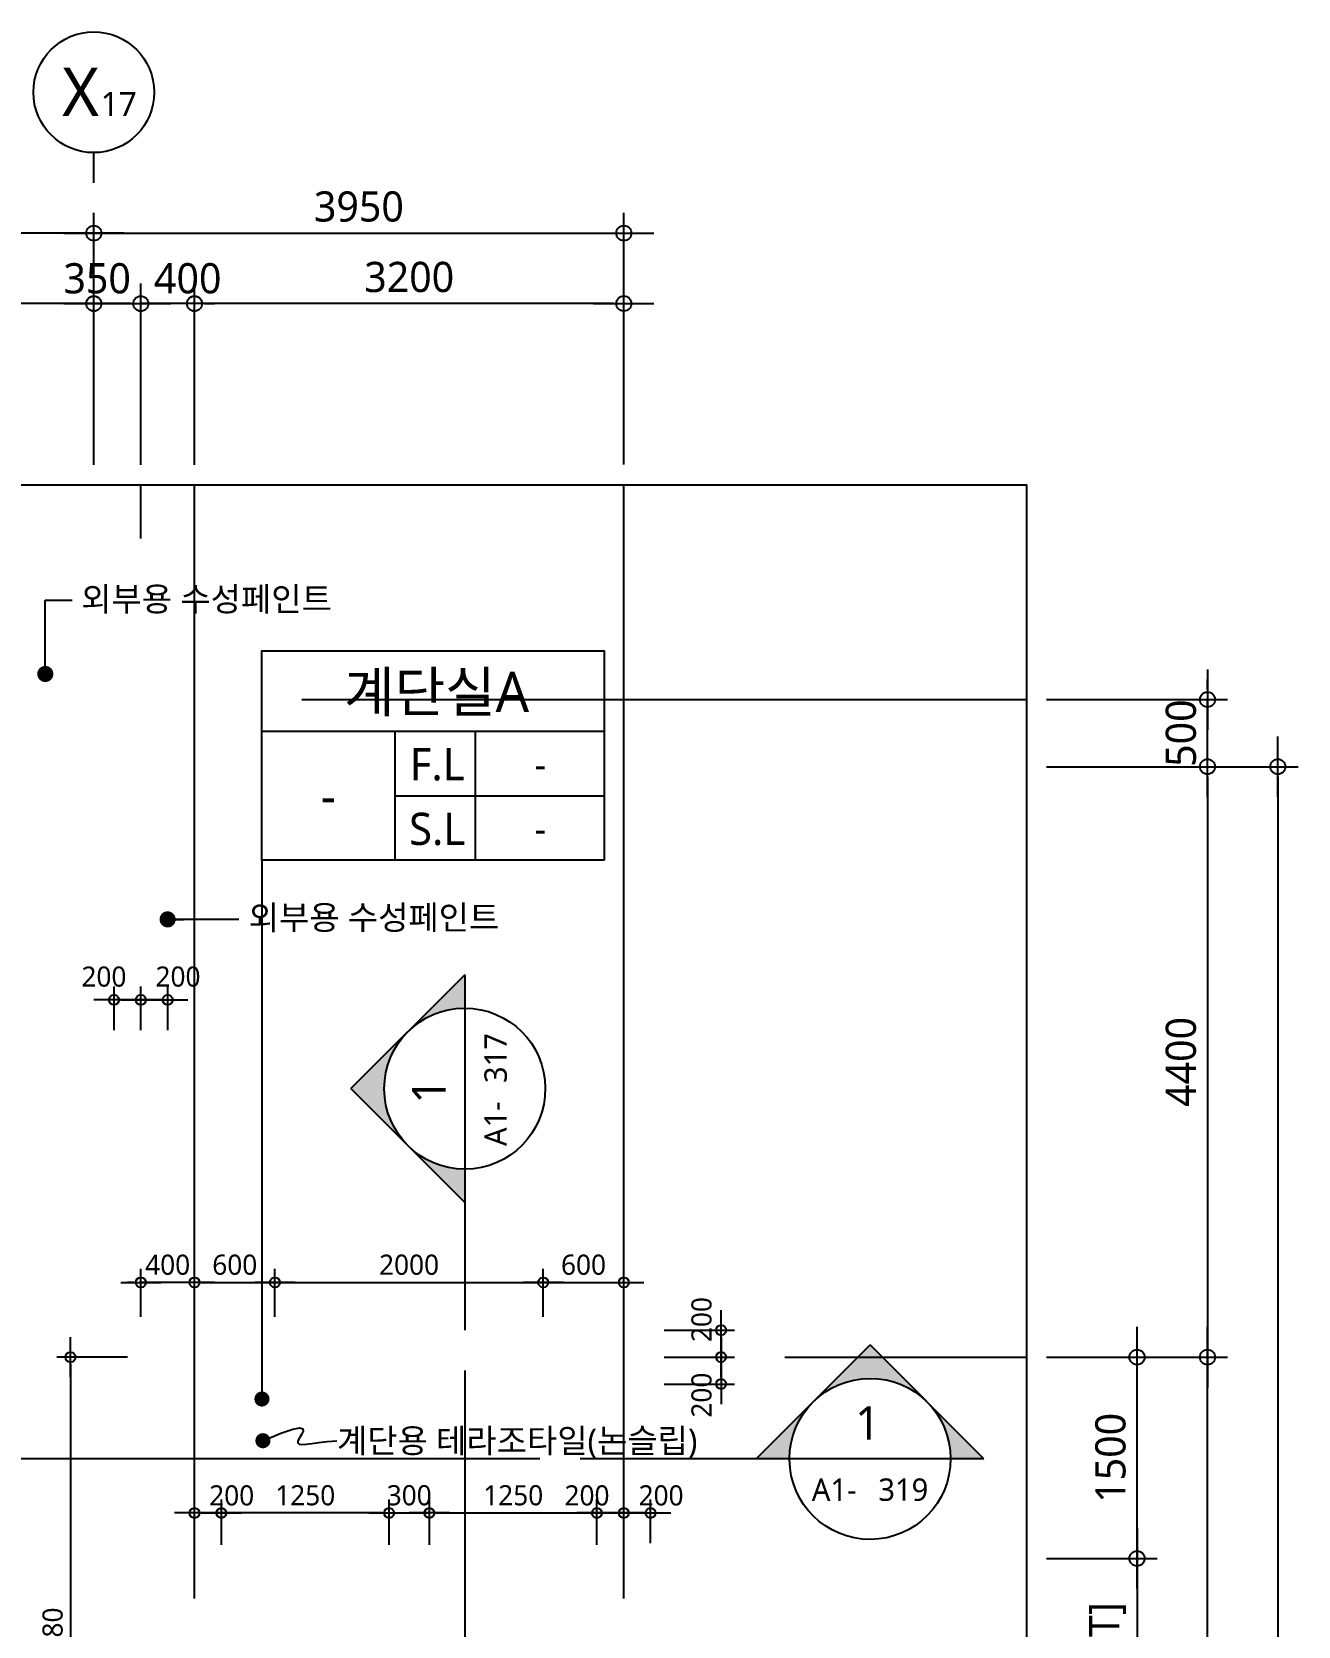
# Model space of a CAD drawing. Header units: millimetres. Extents: x -65167 to 413267, y -17142 to 66587.
# Drawn here: x 105701 to 115137, y 29333 to 41213 of the extents above; entities that cross this region are included whole.
import ezdxf
from ezdxf.enums import TextEntityAlignment as Align

# ---------------------------------------------------------------- set-up
doc = ezdxf.new("R2010")
doc.units = ezdxf.units.MM
doc.header["$LTSCALE"] = 75
doc.header["$MEASUREMENT"] = 0
doc.header["$PDSIZE"] = -10
doc.linetypes.add('CENTER', pattern=[2, 1.25, -0.25, 0.25, -0.25])
doc.layers.get('0').update_dxf_attribs({"linetype": 'CONTINUOUS'})
doc.layers.get('Defpoints').update_dxf_attribs({"color": 171, "linetype": 'CONTINUOUS'})
for name, color, linetype in [('CEN(ST)', 1, 'CENTER'), ('LED', 7, 'CONTINUOUS'), ('NDIM', 7, 'CONTINUOUS'), ('SYM', 7, 'CONTINUOUS'), ('SYM(AXIS)', 7, 'CONTINUOUS'), ('TEXT', 3, 'CONTINUOUS'), ('TEXT(AXIS)', 2, 'CONTINUOUS'), ('TEXT(MIN)', 7, 'CONTINUOUS'), ('TEXT(실명)', 3, 'CONTINUOUS'), ('TEXT-기입', 6, 'CONTINUOUS'), ('TITLE', 7, 'CONTINUOUS')]:
    doc.layers.add(name, color=color, linetype=linetype)
doc.styles.add('CGS', font='cgse', dxfattribs={"bigfont": 'cgs'})
doc.styles.add('나눔바른고딕', font='NanumBarunGothic.ttf')
doc.dimstyles.new('NDIM 1200', dxfattribs={"dimscale": 75, "dimtxt": 3, "dimasz": 1, "dimexe": 2, "dimexo": 2, "dimgap": 1, "dimtad": 1, "dimdec": 0, "dimdsep": 46, "dimtxsty": 'CGS', "dimblk": 'DOT0', "dimcen": 1, "dimdle": 8, "dimclrd": 256, "dimclre": 256, "dimclrt": 256, "dimadec": 0, "dimazin": 0, "dimtfac": 1, "dimtdec": 0, "dimtix": 1, "dimtmove": 2, "dimatfit": 3, "dimldrblk": 'DOT0', "dimfxl": 1, "dimtolj": 1, "dimtzin": 0, "dimlwd": -1, "dimlwe": -1, "dimarcsym": 0})

# ---------------------------------------------------------------- blocks, each defined once
blk = doc.blocks.new('A$C2F20087E')
at = {"layer": 'SYM(AXIS)'}
blk.add_line((600, 0), (600, 300), dxfattribs=at)
blk.add_circle((600, 900), 600, dxfattribs=at)
blk = doc.blocks.new('DOT0')
blk.add_line((-3, 0), (3, 0))
at = {"color": 6}
blk.add_circle((0, 0), 0.75, dxfattribs=at)
blk = doc.blocks.new('*D259')
at = {"layer": 'Defpoints', "color": 0, "ltscale": 0.4, "transparency": 16777216}
for p in [(95163, 39713), (95163, 37838), (106163, 37838)]:
    blk.add_point(p, dxfattribs=at)
at = {"layer": 'NDIM', "ltscale": 0.4, "transparency": 16777216}
for p, q in [((95163, 37988), (95163, 39863)), ((106163, 37988), (106163, 39863)), ((106088, 39713), (95238, 39713))]:
    blk.add_line(p, q, dxfattribs=at)
at = {"layer": 'NDIM', "ltscale": 0.4, "transparency": 16777216, "xscale": 75, "yscale": 75, "zscale": 75, "rotation": 180}
blk.add_blockref('DOT0', (95163, 39713), dxfattribs=at)
at = {"layer": 'NDIM', "ltscale": 0.4, "transparency": 16777216, "xscale": 75, "yscale": 75, "zscale": 75}
blk.add_blockref('DOT0', (106163, 39713), dxfattribs=at)
at = {"layer": 'NDIM', "ltscale": 0.4, "transparency": 16777216, "insert": (100663, 39910), "char_height": 225, "attachment_point": 5, "style": '나눔바른고딕'}
blk.add_mtext('\\A1;11000', dxfattribs=at)
blk = doc.blocks.new('*D260')
at = {"layer": 'Defpoints', "color": 0, "ltscale": 0.4, "transparency": 16777216}
for p in [(103763, 39188), (103763, 37838), (106163, 37838)]:
    blk.add_point(p, dxfattribs=at)
at = {"layer": 'NDIM', "ltscale": 0.4, "transparency": 16777216}
for p, q in [((103763, 37988), (103763, 39338)), ((106163, 37988), (106163, 39338)), ((106088, 39188), (103838, 39188))]:
    blk.add_line(p, q, dxfattribs=at)
at = {"layer": 'NDIM', "ltscale": 0.4, "transparency": 16777216, "xscale": 75, "yscale": 75, "zscale": 75, "rotation": 180}
blk.add_blockref('DOT0', (103763, 39188), dxfattribs=at)
at = {"layer": 'NDIM', "ltscale": 0.4, "transparency": 16777216, "xscale": 75, "yscale": 75, "zscale": 75}
blk.add_blockref('DOT0', (106163, 39188), dxfattribs=at)
at = {"layer": 'NDIM', "ltscale": 0.4, "transparency": 16777216, "insert": (104963, 39385), "char_height": 225, "attachment_point": 5, "style": '나눔바른고딕'}
blk.add_mtext('\\A1;2400', dxfattribs=at)
blk = doc.blocks.new('*D264')
at = {"layer": 'Defpoints', "color": 0, "ltscale": 0.4, "transparency": 16777216}
for p in [(106162.5, 39187.5), (106162.5, 37837.5), (106512.5, 37837.5)]:
    blk.add_point(p, dxfattribs=at)
at = {"layer": 'NDIM', "ltscale": 0.4, "transparency": 16777216}
for p, q in [((106162.5, 37987.5), (106162.5, 39337.5)), ((106512.5, 37987.5), (106512.5, 39337.5)), ((106437.5, 39187.5), (106237.5, 39187.5))]:
    blk.add_line(p, q, dxfattribs=at)
at = {"layer": 'NDIM', "ltscale": 0.4, "transparency": 16777216, "xscale": 75, "yscale": 75, "zscale": 75, "rotation": 180}
blk.add_blockref('DOT0', (106162.5, 39187.5), dxfattribs=at)
at = {"layer": 'NDIM', "ltscale": 0.4, "transparency": 16777216, "xscale": 75, "yscale": 75, "zscale": 75}
blk.add_blockref('DOT0', (106512.5, 39187.5), dxfattribs=at)
at = {"layer": 'NDIM', "ltscale": 0.4, "transparency": 16777216, "insert": (106187.5, 39375), "char_height": 225, "attachment_point": 5, "style": '나눔바른고딕'}
blk.add_mtext('\\A1;350', dxfattribs=at)
blk = doc.blocks.new('*D265')
at = {"layer": 'Defpoints', "color": 0, "ltscale": 0.4, "transparency": 16777216}
for p in [(106913, 39188), (106913, 37838), (110112, 37838)]:
    blk.add_point(p, dxfattribs=at)
at = {"layer": 'NDIM', "ltscale": 0.4, "transparency": 16777216}
for p, q in [((106913, 37988), (106913, 39338)), ((110112, 37988), (110112, 39338)), ((110037, 39188), (106988, 39188))]:
    blk.add_line(p, q, dxfattribs=at)
at = {"layer": 'NDIM', "ltscale": 0.4, "transparency": 16777216, "xscale": 75, "yscale": 75, "zscale": 75, "rotation": 180}
blk.add_blockref('DOT0', (106913, 39188), dxfattribs=at)
at = {"layer": 'NDIM', "ltscale": 0.4, "transparency": 16777216, "xscale": 75, "yscale": 75, "zscale": 75}
blk.add_blockref('DOT0', (110112, 39188), dxfattribs=at)
at = {"layer": 'NDIM', "ltscale": 0.4, "transparency": 16777216, "insert": (108513, 39385), "char_height": 225, "attachment_point": 5, "style": '나눔바른고딕'}
blk.add_mtext('\\A1;3200', dxfattribs=at)
blk = doc.blocks.new('*D266')
at = {"layer": 'Defpoints', "color": 0, "ltscale": 0.4, "transparency": 16777216}
for p in [(106512.5, 39187.5), (106512.5, 37837.5), (106912.5, 37837.5)]:
    blk.add_point(p, dxfattribs=at)
at = {"layer": 'NDIM', "ltscale": 0.4, "transparency": 16777216}
for p, q in [((106512.5, 37987.5), (106512.5, 39337.5)), ((106912.5, 37987.5), (106912.5, 39337.5)), ((106437.5, 39187.5), (106362.5, 39187.5)), ((106912.5, 39187.5), (106512.5, 39187.5)), ((106987.5, 39187.5), (107062.5, 39187.5))]:
    blk.add_line(p, q, dxfattribs=at)
at = {"layer": 'NDIM', "ltscale": 0.4, "transparency": 16777216, "xscale": 75, "yscale": 75, "zscale": 75}
blk.add_blockref('DOT0', (106512.5, 39187.5), dxfattribs=at)
at = {"layer": 'NDIM', "ltscale": 0.4, "transparency": 16777216, "xscale": 75, "yscale": 75, "zscale": 75, "rotation": 180}
blk.add_blockref('DOT0', (106912.5, 39187.5), dxfattribs=at)
at = {"layer": 'NDIM', "ltscale": 0.4, "transparency": 16777216, "insert": (106862.5, 39375), "char_height": 225, "attachment_point": 5, "style": '나눔바른고딕'}
blk.add_mtext('\\A1;400', dxfattribs=at)
blk = doc.blocks.new('*D267')
at = {"layer": 'Defpoints', "color": 0, "ltscale": 0.4, "transparency": 16777216}
for p in [(113112, 35737), (113112, 19187), (114987, 19187)]:
    blk.add_point(p, dxfattribs=at)
at = {"layer": 'NDIM', "ltscale": 0.4, "transparency": 16777216}
for p, q in [((113262, 35737), (115137, 35737)), ((114987, 35662), (114987, 19262)), ((113262, 19187), (115137, 19187))]:
    blk.add_line(p, q, dxfattribs=at)
at = {"layer": 'NDIM', "ltscale": 0.4, "transparency": 16777216, "xscale": 75, "yscale": 75, "zscale": 75}
for p, rotation in [((114987, 35737), 90), ((114987, 19187), 270)]:
    blk.add_blockref('DOT0', p, dxfattribs=dict(at, rotation=rotation))
at = {"layer": 'NDIM', "ltscale": 0.4, "transparency": 16777216, "insert": (114790, 27462), "char_height": 225, "attachment_point": 5, "rotation": 90, "style": '나눔바른고딕'}
blk.add_mtext('\\A1;16550', dxfattribs=at)
blk = doc.blocks.new('*D268')
at = {"layer": 'Defpoints', "color": 0, "ltscale": 0.4, "transparency": 16777216}
for p in [(113112, 35737), (113112, 31337), (114462, 31337)]:
    blk.add_point(p, dxfattribs=at)
at = {"layer": 'NDIM', "ltscale": 0.4, "transparency": 16777216}
for p, q in [((113262, 35737), (114612, 35737)), ((114462, 35662), (114462, 31412)), ((113262, 31337), (114612, 31337))]:
    blk.add_line(p, q, dxfattribs=at)
at = {"layer": 'NDIM', "ltscale": 0.4, "transparency": 16777216, "xscale": 75, "yscale": 75, "zscale": 75}
for p, rotation in [((114462, 35737), 90), ((114462, 31337), 270)]:
    blk.add_blockref('DOT0', p, dxfattribs=dict(at, rotation=rotation))
at = {"layer": 'NDIM', "ltscale": 0.4, "transparency": 16777216, "insert": (114265, 33537), "char_height": 225, "attachment_point": 5, "rotation": 90, "style": '나눔바른고딕'}
blk.add_mtext('\\A1;4400', dxfattribs=at)
blk = doc.blocks.new('*D269')
at = {"layer": 'Defpoints', "color": 0, "ltscale": 0.4, "transparency": 16777216}
for p in [(113112, 31337), (114462, 31337), (113112, 25538)]:
    blk.add_point(p, dxfattribs=at)
at = {"layer": 'NDIM', "ltscale": 0.4, "transparency": 16777216}
for p, q in [((113262, 31337), (114612, 31337)), ((114462, 25613), (114462, 31262)), ((113262, 25538), (114612, 25538))]:
    blk.add_line(p, q, dxfattribs=at)
at = {"layer": 'NDIM', "ltscale": 0.4, "transparency": 16777216, "xscale": 75, "yscale": 75, "zscale": 75}
for p, rotation in [((114462, 31337), 90), ((114462, 25538), 270)]:
    blk.add_blockref('DOT0', p, dxfattribs=dict(at, rotation=rotation))
at = {"layer": 'NDIM', "ltscale": 0.4, "transparency": 16777216, "insert": (114265, 28437), "char_height": 225, "attachment_point": 5, "rotation": 90, "style": '나눔바른고딕'}
blk.add_mtext('\\A1;5800', dxfattribs=at)
blk = doc.blocks.new('*D273')
at = {"layer": 'Defpoints', "color": 0, "ltscale": 0.4, "transparency": 16777216}
for p in [(113112, 31337), (113937, 31337), (113112, 29837)]:
    blk.add_point(p, dxfattribs=at)
at = {"layer": 'NDIM', "ltscale": 0.4, "transparency": 16777216}
for p, q in [((113262, 31337), (114087, 31337)), ((113937, 29912), (113937, 31262)), ((113262, 29837), (114087, 29837))]:
    blk.add_line(p, q, dxfattribs=at)
at = {"layer": 'NDIM', "ltscale": 0.4, "transparency": 16777216, "xscale": 75, "yscale": 75, "zscale": 75}
for p, rotation in [((113937, 31337), 90), ((113937, 29837), 270)]:
    blk.add_blockref('DOT0', p, dxfattribs=dict(at, rotation=rotation))
at = {"layer": 'NDIM', "ltscale": 0.4, "transparency": 16777216, "insert": (113740, 30587), "char_height": 225, "attachment_point": 5, "rotation": 90, "style": '나눔바른고딕'}
blk.add_mtext('\\A1;1500', dxfattribs=at)
blk = doc.blocks.new('*D274')
at = {"layer": 'Defpoints', "color": 0, "ltscale": 0.4, "transparency": 16777216}
for p in [(113112, 29837), (113112, 27317), (113937, 27317)]:
    blk.add_point(p, dxfattribs=at)
at = {"layer": 'NDIM', "ltscale": 0.4, "transparency": 16777216}
for p, q in [((113262, 29837), (114087, 29837)), ((113937, 29762), (113937, 27392)), ((113262, 27317), (114087, 27317))]:
    blk.add_line(p, q, dxfattribs=at)
at = {"layer": 'NDIM', "ltscale": 0.4, "transparency": 16777216, "xscale": 75, "yscale": 75, "zscale": 75}
for p, rotation in [((113937, 29837), 90), ((113937, 27317), 270)]:
    blk.add_blockref('DOT0', p, dxfattribs=dict(at, rotation=rotation))
at = {"layer": 'NDIM', "ltscale": 0.4, "transparency": 16777216, "insert": (113717, 28577), "char_height": 225, "attachment_point": 5, "rotation": 90, "style": '나눔바른고딕'}
blk.add_mtext('\\A1;2520[280X9T]', dxfattribs=at)
blk = doc.blocks.new('*D282')
at = {"layer": 'Defpoints', "color": 0, "ltscale": 0.4, "transparency": 16777216}
for p in [(106513, 31337), (105988, 27158), (106513, 27158)]:
    blk.add_point(p, dxfattribs=at)
at = {"layer": 'NDIM', "ltscale": 0.4, "transparency": 16777216}
for p, q in [((106413, 31337), (105888, 31337)), ((105988, 31287), (105988, 27208)), ((106413, 27158), (105888, 27158))]:
    blk.add_line(p, q, dxfattribs=at)
at = {"layer": 'NDIM', "ltscale": 0.4, "transparency": 16777216, "xscale": 50, "yscale": 50, "zscale": 50}
for p, rotation in [((105988, 31337), 90), ((105988, 27158), 270)]:
    blk.add_blockref('DOT0', p, dxfattribs=dict(at, rotation=rotation))
at = {"layer": 'NDIM', "ltscale": 0.4, "transparency": 16777216, "insert": (105856, 29248), "char_height": 150, "attachment_point": 5, "rotation": 90, "style": '나눔바른고딕'}
blk.add_mtext('\\A1;4180', dxfattribs=at)
blk = doc.blocks.new('A$C1AFB1B41')
at = {"layer": 'SYM'}
blk.add_hatch(color=256, dxfattribs=at).paths.add_polyline_path([(2000, 500), (1800, 0), (2000, 0)])
for p, q in [((2000, 500), (1800, 0)), ((2000, 0), (2000, 500)), ((0, 0), (250, 0)), ((500, 0), (2000, 0))]:
    blk.add_line(p, q, dxfattribs=at)
blk = doc.blocks.new('SDFEW')
at = {"layer": 'SYM'}
h = blk.add_hatch(color=256, dxfattribs=at)
h.paths.add_polyline_path([(-50, -3422), (375, -3846, -0.414214), (375, -2997)])
h.paths.add_polyline_path([(375, -3846), (799, -4270), (799, -4022, -0.198912)])
h.paths.add_polyline_path([(375, -2997, -0.198912), (799, -2822), (799, -2573)])
at = {"layer": 'Defpoints'}
blk.add_line((799, -1022), (799, 12533), dxfattribs=at)
at = {"layer": 'SYM'}
for p, q in [((799, -1322), (799, -1022)), ((799, -2822), (799, -1622)), ((799, -2573), (-50, -3422)), ((799, -4022), (799, -2822)), ((799, -4270), (-50, -3422)), ((799, -4270), (799, -4022))]:
    blk.add_line(p, q, dxfattribs=at)
blk.add_arc((799, -3422), 600, 90, 89.5643, dxfattribs=at)
at = {"layer": 'SYM', "xscale": 0.7200000000000014, "yscale": 0.7200000000000014, "zscale": 0.7200000000000014, "rotation": 90}
blk.add_blockref('A$C1AFB1B41', (799, 12533), dxfattribs=at)
blk = doc.blocks.new('*D297')
at = {"layer": 'Defpoints', "color": 0, "ltscale": 0.4, "transparency": 16777216}
for p in [(113112, 36237), (114462, 36237), (113112, 35737)]:
    blk.add_point(p, dxfattribs=at)
at = {"layer": 'NDIM', "ltscale": 0.4, "transparency": 16777216}
for p, q in [((114462, 36312), (114462, 36387)), ((113262, 36237), (114612, 36237)), ((114462, 35737), (114462, 36237)), ((113262, 35737), (114612, 35737)), ((114462, 35662), (114462, 35587))]:
    blk.add_line(p, q, dxfattribs=at)
at = {"layer": 'NDIM', "ltscale": 0.4, "transparency": 16777216, "xscale": 75, "yscale": 75, "zscale": 75}
for p, rotation in [((114462, 36237), 270), ((114462, 35737), 90)]:
    blk.add_blockref('DOT0', p, dxfattribs=dict(at, rotation=rotation))
at = {"layer": 'NDIM', "ltscale": 0.4, "transparency": 16777216, "insert": (114265, 35987), "char_height": 225, "attachment_point": 5, "rotation": 90, "style": '나눔바른고딕'}
blk.add_mtext('\\A1;500', dxfattribs=at)
blk = doc.blocks.new('A$C51E23882')
at = {"layer": 'TITLE'}
blk.add_lwpolyline([(8500, 0), (0, 0), (0, 5200), (8500, 5200)], close=True, dxfattribs=at)
for points in [[(8500, 3200), (0, 3200)], [(3300, 3200), (3300, 0)], [(5300, 3200), (5300, 0)], [(3300, 1600), (8500, 1600)]]:
    blk.add_lwpolyline(points, dxfattribs=at)
at = {"layer": 'TITLE', "style": '나눔바른고딕'}
for s, p in [('F.L', (4352, 2378)), ('S.L', (4352, 778))]:
    blk.add_text(s, height=800, dxfattribs=at).set_placement(p, align=Align.MIDDLE)
blk = doc.blocks.new('*D734')
at = {"layer": 'Defpoints', "color": 0, "ltscale": 0.4, "transparency": 16777216}
for p in [(107113, 30176), (107113, 29838), (108363, 29838)]:
    blk.add_point(p, dxfattribs=at)
at = {"layer": 'NDIM', "ltscale": 0.4, "transparency": 16777216}
for p, q in [((107113, 29938), (107113, 30276)), ((108313, 30176), (107163, 30176)), ((108363, 29938), (108363, 30276))]:
    blk.add_line(p, q, dxfattribs=at)
at = {"layer": 'NDIM', "ltscale": 0.4, "transparency": 16777216, "xscale": 50, "yscale": 50, "zscale": 50, "rotation": 180}
blk.add_blockref('DOT0', (107113, 30176), dxfattribs=at)
at = {"layer": 'NDIM', "ltscale": 0.4, "transparency": 16777216, "xscale": 50, "yscale": 50, "zscale": 50}
blk.add_blockref('DOT0', (108363, 30176), dxfattribs=at)
at = {"layer": 'NDIM', "ltscale": 0.4, "transparency": 16777216, "insert": (107738, 30307), "char_height": 150, "attachment_point": 5, "style": '나눔바른고딕'}
blk.add_mtext('\\A1;1250', dxfattribs=at)
blk = doc.blocks.new('*D735')
at = {"layer": 'Defpoints', "color": 0, "ltscale": 0.4, "transparency": 16777216}
for p in [(108663, 30176), (108363, 29838), (108663, 29838)]:
    blk.add_point(p, dxfattribs=at)
at = {"layer": 'NDIM', "ltscale": 0.4, "transparency": 16777216}
for p, q in [((108313, 30176), (108263, 30176)), ((108363, 29938), (108363, 30276)), ((108363, 30176), (108663, 30176)), ((108663, 29938), (108663, 30276)), ((108713, 30176), (108763, 30176))]:
    blk.add_line(p, q, dxfattribs=at)
at = {"layer": 'NDIM', "ltscale": 0.4, "transparency": 16777216, "xscale": 50, "yscale": 50, "zscale": 50}
blk.add_blockref('DOT0', (108363, 30176), dxfattribs=at)
at = {"layer": 'NDIM', "ltscale": 0.4, "transparency": 16777216, "xscale": 50, "yscale": 50, "zscale": 50, "rotation": 180}
blk.add_blockref('DOT0', (108663, 30176), dxfattribs=at)
at = {"layer": 'NDIM', "ltscale": 0.4, "transparency": 16777216, "insert": (108513, 30307), "char_height": 150, "attachment_point": 5, "style": '나눔바른고딕'}
blk.add_mtext('\\A1;300', dxfattribs=at)
blk = doc.blocks.new('*D736')
at = {"layer": 'Defpoints', "color": 0, "ltscale": 0.4, "transparency": 16777216}
for p in [(109912, 30176), (108663, 29838), (109912, 29838)]:
    blk.add_point(p, dxfattribs=at)
at = {"layer": 'NDIM', "ltscale": 0.4, "transparency": 16777216}
for p, q in [((108663, 29938), (108663, 30276)), ((108713, 30176), (109862, 30176)), ((109912, 29938), (109912, 30276))]:
    blk.add_line(p, q, dxfattribs=at)
at = {"layer": 'NDIM', "ltscale": 0.4, "transparency": 16777216, "xscale": 50, "yscale": 50, "zscale": 50, "rotation": 180}
blk.add_blockref('DOT0', (108663, 30176), dxfattribs=at)
at = {"layer": 'NDIM', "ltscale": 0.4, "transparency": 16777216, "xscale": 50, "yscale": 50, "zscale": 50}
blk.add_blockref('DOT0', (109912, 30176), dxfattribs=at)
at = {"layer": 'NDIM', "ltscale": 0.4, "transparency": 16777216, "insert": (109288, 30307), "char_height": 150, "attachment_point": 5, "style": '나눔바른고딕'}
blk.add_mtext('\\A1;1250', dxfattribs=at)
blk = doc.blocks.new('*D711')
at = {"layer": 'Defpoints', "color": 0, "ltscale": 0.4, "transparency": 16777216}
for p in [(110312, 31538), (110837, 31538), (110312, 31338)]:
    blk.add_point(p, dxfattribs=at)
at = {"layer": 'NDIM', "ltscale": 0.4, "transparency": 16777216}
for p, q in [((110412, 31538), (110937, 31538)), ((110837, 31388), (110837, 31488)), ((110412, 31338), (110937, 31338))]:
    blk.add_line(p, q, dxfattribs=at)
at = {"layer": 'NDIM', "ltscale": 0.4, "transparency": 16777216, "xscale": 50, "yscale": 50, "zscale": 50}
for p, rotation in [((110837, 31538), 90), ((110837, 31338), 270)]:
    blk.add_blockref('DOT0', p, dxfattribs=dict(at, rotation=rotation))
at = {"layer": 'NDIM', "ltscale": 0.4, "transparency": 16777216, "insert": (110692, 31617), "char_height": 150, "attachment_point": 5, "rotation": 90, "style": '나눔바른고딕'}
blk.add_mtext('\\A1;200', dxfattribs=at)
blk = doc.blocks.new('*D712')
at = {"layer": 'Defpoints', "color": 0, "ltscale": 0.4, "transparency": 16777216}
for p in [(110312, 31338), (110312, 31137), (110837, 31137)]:
    blk.add_point(p, dxfattribs=at)
at = {"layer": 'NDIM', "ltscale": 0.4, "transparency": 16777216}
for p, q in [((110412, 31338), (110937, 31338)), ((110837, 31288), (110837, 31187)), ((110412, 31137), (110937, 31137))]:
    blk.add_line(p, q, dxfattribs=at)
at = {"layer": 'NDIM', "ltscale": 0.4, "transparency": 16777216, "xscale": 50, "yscale": 50, "zscale": 50}
for p, rotation in [((110837, 31338), 90), ((110837, 31137), 270)]:
    blk.add_blockref('DOT0', p, dxfattribs=dict(at, rotation=rotation))
at = {"layer": 'NDIM', "ltscale": 0.4, "transparency": 16777216, "insert": (110692, 31054), "char_height": 150, "attachment_point": 5, "rotation": 90, "style": '나눔바른고딕'}
blk.add_mtext('\\A1;200', dxfattribs=at)
blk = doc.blocks.new('*D713')
at = {"layer": 'Defpoints', "color": 0, "ltscale": 0.4, "transparency": 16777216}
for p in [(107512, 31894), (106913, 31537), (107512, 31537)]:
    blk.add_point(p, dxfattribs=at)
at = {"layer": 'NDIM', "ltscale": 0.4, "transparency": 16777216}
for p, q in [((106913, 31637), (106913, 31994)), ((107512, 31637), (107512, 31994)), ((106963, 31894), (107462, 31894))]:
    blk.add_line(p, q, dxfattribs=at)
at = {"layer": 'NDIM', "ltscale": 0.4, "transparency": 16777216, "xscale": 50, "yscale": 50, "zscale": 50, "rotation": 180}
blk.add_blockref('DOT0', (106913, 31894), dxfattribs=at)
at = {"layer": 'NDIM', "ltscale": 0.4, "transparency": 16777216, "xscale": 50, "yscale": 50, "zscale": 50}
blk.add_blockref('DOT0', (107512, 31894), dxfattribs=at)
at = {"layer": 'NDIM', "ltscale": 0.4, "transparency": 16777216, "insert": (107213, 32025), "char_height": 150, "attachment_point": 5, "style": '나눔바른고딕'}
blk.add_mtext('\\A1;600', dxfattribs=at)
blk = doc.blocks.new('*D714')
at = {"layer": 'Defpoints', "color": 0, "ltscale": 0.4, "transparency": 16777216}
for p in [(109512, 31894), (107512, 31537), (109512, 31537)]:
    blk.add_point(p, dxfattribs=at)
at = {"layer": 'NDIM', "ltscale": 0.4, "transparency": 16777216}
for p, q in [((107512, 31637), (107512, 31994)), ((109512, 31637), (109512, 31994)), ((107562, 31894), (109462, 31894))]:
    blk.add_line(p, q, dxfattribs=at)
at = {"layer": 'NDIM', "ltscale": 0.4, "transparency": 16777216, "xscale": 50, "yscale": 50, "zscale": 50, "rotation": 180}
blk.add_blockref('DOT0', (107512, 31894), dxfattribs=at)
at = {"layer": 'NDIM', "ltscale": 0.4, "transparency": 16777216, "xscale": 50, "yscale": 50, "zscale": 50}
blk.add_blockref('DOT0', (109512, 31894), dxfattribs=at)
at = {"layer": 'NDIM', "ltscale": 0.4, "transparency": 16777216, "insert": (108512, 32025), "char_height": 150, "attachment_point": 5, "style": '나눔바른고딕'}
blk.add_mtext('\\A1;2000', dxfattribs=at)
blk = doc.blocks.new('*D715')
at = {"layer": 'Defpoints', "color": 0, "ltscale": 0.4, "transparency": 16777216}
for p in [(110112, 31894), (109512, 31538), (110112, 31538)]:
    blk.add_point(p, dxfattribs=at)
at = {"layer": 'NDIM', "ltscale": 0.4, "transparency": 16777216}
for p, q in [((109512, 31638), (109512, 31994)), ((110112, 31638), (110112, 31994)), ((109562, 31894), (110062, 31894))]:
    blk.add_line(p, q, dxfattribs=at)
at = {"layer": 'NDIM', "ltscale": 0.4, "transparency": 16777216, "xscale": 50, "yscale": 50, "zscale": 50, "rotation": 180}
blk.add_blockref('DOT0', (109512, 31894), dxfattribs=at)
at = {"layer": 'NDIM', "ltscale": 0.4, "transparency": 16777216, "xscale": 50, "yscale": 50, "zscale": 50}
blk.add_blockref('DOT0', (110112, 31894), dxfattribs=at)
at = {"layer": 'NDIM', "ltscale": 0.4, "transparency": 16777216, "insert": (109812, 32025), "char_height": 150, "attachment_point": 5, "style": '나눔바른고딕'}
blk.add_mtext('\\A1;600', dxfattribs=at)
blk = doc.blocks.new('*D716')
at = {"layer": 'Defpoints', "color": 0, "ltscale": 0.4, "transparency": 16777216}
for p in [(106513, 31894), (106513, 31537), (106913, 31537)]:
    blk.add_point(p, dxfattribs=at)
at = {"layer": 'NDIM', "ltscale": 0.4, "transparency": 16777216}
for p, q in [((106513, 31637), (106513, 31994)), ((106913, 31637), (106913, 31994)), ((106463, 31894), (106413, 31894)), ((106913, 31894), (106513, 31894)), ((106963, 31894), (107013, 31894))]:
    blk.add_line(p, q, dxfattribs=at)
at = {"layer": 'NDIM', "ltscale": 0.4, "transparency": 16777216, "xscale": 50, "yscale": 50, "zscale": 50}
for p, rotation in [((106513, 31894), 359.9999999999984), ((106913, 31894), 179.9999999999984)]:
    blk.add_blockref('DOT0', p, dxfattribs=dict(at, rotation=rotation))
at = {"layer": 'NDIM', "ltscale": 0.4, "transparency": 16777216, "insert": (106713, 32025), "char_height": 150, "attachment_point": 5, "style": '나눔바른고딕'}
blk.add_mtext('\\A1;400', dxfattribs=at)
blk = doc.blocks.new('*D725')
at = {"layer": 'Defpoints', "color": 0, "ltscale": 0.4, "transparency": 16777216}
for p in [(106313, 33999), (106313, 33674), (106513, 33674)]:
    blk.add_point(p, dxfattribs=at)
at = {"layer": 'NDIM', "ltscale": 0.4, "transparency": 16777216}
for p, q in [((106313, 33774), (106313, 34099)), ((106513, 33774), (106513, 34099)), ((106463, 33999), (106363, 33999))]:
    blk.add_line(p, q, dxfattribs=at)
at = {"layer": 'NDIM', "ltscale": 0.4, "transparency": 16777216, "xscale": 50, "yscale": 50, "zscale": 50, "rotation": 180}
blk.add_blockref('DOT0', (106313, 33999), dxfattribs=at)
at = {"layer": 'NDIM', "ltscale": 0.4, "transparency": 16777216, "xscale": 50, "yscale": 50, "zscale": 50}
blk.add_blockref('DOT0', (106513, 33999), dxfattribs=at)
at = {"layer": 'NDIM', "ltscale": 0.4, "transparency": 16777216, "insert": (106238, 34172), "char_height": 150, "attachment_point": 5, "style": '나눔바른고딕'}
blk.add_mtext('\\A1;200', dxfattribs=at)
blk = doc.blocks.new('*D726')
at = {"layer": 'Defpoints', "color": 0, "ltscale": 0.4, "transparency": 16777216}
for p in [(106713, 33999), (106513, 33674), (106713, 33674)]:
    blk.add_point(p, dxfattribs=at)
at = {"layer": 'NDIM', "ltscale": 0.4, "transparency": 16777216}
for p, q in [((106513, 33774), (106513, 34099)), ((106713, 33774), (106713, 34099)), ((106563, 33999), (106663, 33999))]:
    blk.add_line(p, q, dxfattribs=at)
at = {"layer": 'NDIM', "ltscale": 0.4, "transparency": 16777216, "xscale": 50, "yscale": 50, "zscale": 50, "rotation": 180}
blk.add_blockref('DOT0', (106513, 33999), dxfattribs=at)
at = {"layer": 'NDIM', "ltscale": 0.4, "transparency": 16777216, "xscale": 50, "yscale": 50, "zscale": 50}
blk.add_blockref('DOT0', (106713, 33999), dxfattribs=at)
at = {"layer": 'NDIM', "ltscale": 0.4, "transparency": 16777216, "insert": (106790, 34172), "char_height": 150, "attachment_point": 5, "style": '나눔바른고딕'}
blk.add_mtext('\\A1;200', dxfattribs=at)
blk = doc.blocks.new('*D731')
at = {"layer": 'Defpoints', "color": 0, "ltscale": 0.4, "transparency": 16777216}
for p in [(107113, 30176), (106913, 29851), (107113, 29851)]:
    blk.add_point(p, dxfattribs=at)
at = {"layer": 'NDIM', "ltscale": 0.4, "transparency": 16777216}
for p, q in [((106913, 29951), (106913, 30276)), ((106963, 30176), (107063, 30176)), ((107113, 29951), (107113, 30276))]:
    blk.add_line(p, q, dxfattribs=at)
at = {"layer": 'NDIM', "ltscale": 0.4, "transparency": 16777216, "xscale": 50, "yscale": 50, "zscale": 50, "rotation": 180}
blk.add_blockref('DOT0', (106913, 30176), dxfattribs=at)
at = {"layer": 'NDIM', "ltscale": 0.4, "transparency": 16777216, "xscale": 50, "yscale": 50, "zscale": 50}
blk.add_blockref('DOT0', (107113, 30176), dxfattribs=at)
at = {"layer": 'NDIM', "ltscale": 0.4, "transparency": 16777216, "insert": (107190, 30306), "char_height": 150, "attachment_point": 5, "style": '나눔바른고딕'}
blk.add_mtext('\\A1;200', dxfattribs=at)
blk = doc.blocks.new('*D732')
at = {"layer": 'Defpoints', "color": 0, "ltscale": 0.4, "transparency": 16777216}
for p in [(109912, 30176), (109912, 29851), (110112, 29851)]:
    blk.add_point(p, dxfattribs=at)
at = {"layer": 'NDIM', "ltscale": 0.4, "transparency": 16777216}
for p, q in [((109912, 29951), (109912, 30276)), ((110062, 30176), (109962, 30176)), ((110112, 29951), (110112, 30276))]:
    blk.add_line(p, q, dxfattribs=at)
at = {"layer": 'NDIM', "ltscale": 0.4, "transparency": 16777216, "xscale": 50, "yscale": 50, "zscale": 50, "rotation": 180}
blk.add_blockref('DOT0', (109912, 30176), dxfattribs=at)
at = {"layer": 'NDIM', "ltscale": 0.4, "transparency": 16777216, "xscale": 50, "yscale": 50, "zscale": 50}
blk.add_blockref('DOT0', (110112, 30176), dxfattribs=at)
at = {"layer": 'NDIM', "ltscale": 0.4, "transparency": 16777216, "insert": (109838, 30306), "char_height": 150, "attachment_point": 5, "style": '나눔바른고딕'}
blk.add_mtext('\\A1;200', dxfattribs=at)
blk = doc.blocks.new('*D733')
at = {"layer": 'Defpoints', "color": 0, "ltscale": 0.4, "transparency": 16777216}
for p in [(110312, 30176), (110112, 29851), (110312, 29851)]:
    blk.add_point(p, dxfattribs=at)
at = {"layer": 'NDIM', "ltscale": 0.4, "transparency": 16777216}
for p, q in [((110112, 29951), (110112, 30276)), ((110162, 30176), (110262, 30176)), ((110312, 29951), (110312, 30276))]:
    blk.add_line(p, q, dxfattribs=at)
at = {"layer": 'NDIM', "ltscale": 0.4, "transparency": 16777216, "xscale": 50, "yscale": 50, "zscale": 50, "rotation": 180}
blk.add_blockref('DOT0', (110112, 30176), dxfattribs=at)
at = {"layer": 'NDIM', "ltscale": 0.4, "transparency": 16777216, "xscale": 50, "yscale": 50, "zscale": 50}
blk.add_blockref('DOT0', (110312, 30176), dxfattribs=at)
at = {"layer": 'NDIM', "ltscale": 0.4, "transparency": 16777216, "insert": (110390, 30306), "char_height": 150, "attachment_point": 5, "style": '나눔바른고딕'}
blk.add_mtext('\\A1;200', dxfattribs=at)
blk = doc.blocks.new('_Dot')
at = {"color": 0, "linetype": 'ByBlock', "lineweight": -2}
blk.add_line((-0.5, 0), (-1, 0), dxfattribs=at)
at = {"color": 0, "linetype": 'ByBlock', "const_width": 0.5}
blk.add_lwpolyline([(-0.25, 0, 1), (0.25, 0, 1)], format="xyb", close=True, dxfattribs=at)
blk = doc.blocks.new('*D782')
at = {"layer": 'Defpoints', "color": 0, "ltscale": 0.4, "transparency": 16777216}
for p in [(110112, 39713), (106163, 37838), (110112, 37838)]:
    blk.add_point(p, dxfattribs=at)
at = {"layer": 'NDIM', "ltscale": 0.4, "transparency": 16777216}
for p, q in [((106163, 37988), (106163, 39863)), ((110112, 37988), (110112, 39863)), ((106238, 39713), (110037, 39713))]:
    blk.add_line(p, q, dxfattribs=at)
at = {"layer": 'NDIM', "ltscale": 0.4, "transparency": 16777216, "xscale": 75, "yscale": 75, "zscale": 75, "rotation": 180}
blk.add_blockref('DOT0', (106163, 39713), dxfattribs=at)
at = {"layer": 'NDIM', "ltscale": 0.4, "transparency": 16777216, "xscale": 75, "yscale": 75, "zscale": 75}
blk.add_blockref('DOT0', (110112, 39713), dxfattribs=at)
at = {"layer": 'NDIM', "ltscale": 0.4, "transparency": 16777216, "insert": (108138, 39910), "char_height": 225, "attachment_point": 5, "style": '나눔바른고딕'}
blk.add_mtext('\\A1;3950', dxfattribs=at)
blk = doc.blocks.new('GHYY')
at = {"layer": 'SYM'}
h = blk.add_hatch(color=256, dxfattribs=at)
h.paths.add_polyline_path([(84619, 12081), (84195, 11656, -0.414214), (85043, 11656)])
h.paths.add_polyline_path([(84195, 11656), (83771, 11232), (84019, 11232, -0.198912)])
h.paths.add_polyline_path([(85043, 11656, -0.198912), (85219, 11232), (85468, 11232)])
for p, q in [((83771, 11232), (84619, 12081)), ((85468, 11232), (84619, 12081)), ((83771, 11232), (84019, 11232)), ((84019, 11232), (85219, 11232)), ((85219, 11232), (86779, 11232)), ((87079, 11232), (87379, 11232))]:
    blk.add_line(p, q, dxfattribs=at)
blk.add_arc((84619, 11232), 600, 0, 359.5643, dxfattribs=at)

msp = doc.modelspace()

# ---------------------------------------------------------------- linework, layer by layer
at = {"ltscale": 10000}
msp.add_line((107242.5, 34599.4), (106712.5, 34599.4), dxfattribs=at)
at = {"layer": 'CEN(ST)', "ltscale": 10000}
for p, q in [((106512.5, 37437.5), (106512.5, 37837.5)), ((106912.5, 29537.5), (106912.5, 37837.5)), ((110112.5, 29537.5), (110112.5, 37837.5)), ((107712.5, 36237.5), (113112.5, 36237.5)), ((111312.5, 31337.5), (113112.5, 31337.5))]:
    msp.add_line(p, q, dxfattribs=at)
at = {"layer": 'Defpoints'}
msp.add_line((109187.4, 30579.1), (93962.5, 30579.1), dxfattribs=at)
at = {"layer": 'Defpoints', "ltscale": 10000}
msp.add_lwpolyline([(113112.5, 6362.5), (92912.5, 6362.5), (92912.5, 37837.5), (113112.5, 37837.5)], close=True, dxfattribs=at)
at = {"layer": 'LED'}
msp.add_line((107415.6, 35039.9), (107415.6, 31025.3), dxfattribs=at)
at = {"layer": 'LED', "const_width": 56.2}
for points in [[(107415.6, 31053.4, -1), (107415.6, 30997.1, -1)], [(107422.9, 30742.7, -1), (107422.9, 30686.5, -1)]]:
    msp.add_lwpolyline(points, format="xyb", close=True, dxfattribs=at)
at = {"layer": 'LED'}
msp.add_lwpolyline([(107422.9, 30714.6), (107556.8, 30770.5), (107645.6, 30800.6), (107697.3, 30809.8), (107720, 30803), (107722, 30785.1), (107711.2, 30760.9), (107695.9, 30735.1), (107684, 30712.8), (107682.4, 30697.6), (107692.1, 30689.4), (107712.9, 30686.9), (107744.5, 30688.8), (107786.7, 30693.7), (107839.3, 30700.6), (107901.8, 30708), (107974.2, 30714.6)], dxfattribs=at)

# ---------------------------------------------------------------- block references
for name, p, xscale, yscale, zscale in [('A$C2F20087E', (105712.5, 40087.5), 0.75, 0.75, 0.75), ('A$C51E23882', (107415.6, 35039.9), 0.3, 0.3, 0.3)]:
    msp.add_blockref(name, p, dxfattribs=dict(xscale=xscale, yscale=yscale, zscale=zscale))
at = {"xscale": -1, "rotation": 180}
msp.add_blockref('SDFEW', (108128.4, 29915.8), dxfattribs=at)
at = {"xscale": -1}
msp.add_blockref('GHYY', (196566.4, 19347.1), dxfattribs=at)
at = {"layer": 'NDIM', "ltscale": 10000, "xscale": -120, "yscale": 120, "zscale": 120, "rotation": 359.9999999999992}
msp.add_blockref('_Dot', (106712.5, 34599.4), dxfattribs=at)

# ---------------------------------------------------------------- texts
at = {"layer": 'TEXT', "style": '나눔바른고딕'}
for s, height, rotation, p in [('317', 166.67, 90, (109240, 33379.2)), ('1', 250, 90, (108784.7, 33226.8)), ('A1-', 166.67, 90, (109240.1, 32910.3)), ('1', 250, 360, (111836.7, 30721.8))]:
    msp.add_text(s, height=height, rotation=rotation, dxfattribs=at).set_placement(p)
for s, p in [('A1-', (111513.2, 30266.4)), ('319', (112008.9, 30266.5))]:
    msp.add_text(s, height=166.67, dxfattribs=at).set_placement(p)
at = {"layer": 'TEXT(AXIS)', "style": '나눔바른고딕'}
for s, height, p in [('X', 360, (106063.8, 40765.5)), ('17', 180, (106348.2, 40675.5))]:
    msp.add_text(s, height=height, dxfattribs=at).set_placement(p, align=Align.MIDDLE)
at = {"layer": 'TEXT(MIN)', "style": '나눔바른고딕'}
for p in [(106068.6, 36986.5), (107316.5, 34613.3)]:
    msp.add_text('외부용 수성페인트', height=180, rotation=360, dxfattribs=at).set_placement(p, align=Align.MIDDLE_LEFT)
msp.add_text('계단용 테라조타일(논슬립)', height=180, dxfattribs=at).set_placement((107974.2, 30714.6), align=Align.MIDDLE_LEFT)
at = {"layer": 'TEXT(실명)', "style": '나눔바른고딕'}
msp.add_text('계단실A', height=300, dxfattribs=at).set_placement((108716.9, 36298.1), align=Align.MIDDLE)
at = {"layer": 'TEXT-기입', "style": '나눔바른고딕'}
for p in [(109490.2, 35755.3), (109490.4, 35276.2)]:
    msp.add_text('-', height=210, dxfattribs=at).set_placement(p, align=Align.MIDDLE)
msp.add_text('-', height=270, dxfattribs=at).set_placement((107910.6, 35519.9), align=Align.MIDDLE_CENTER)

# ---------------------------------------------------------------- dimensions: what is measured, and where the dimension line sits
at = {"layer": 'NDIM', "ltscale": 0.4}
for base, p1, p2, angle, override, picture, middle in [((95162.5, 39712.5), (106162.5, 37837.5), (95162.5, 37837.5), 180, {"dimtxsty": '나눔바른고딕'}, '*D259', (100662.5, 39909.7)), ((110112.5, 39712.5), (106162.5, 37837.5), (110112.5, 37837.5), 0, {"dimtxsty": '나눔바른고딕'}, '*D782', (108137.5, 39909.8)), ((103762.5, 39187.5), (106162.5, 37837.5), (103762.5, 37837.5), 180, {"dimtxsty": '나눔바른고딕'}, '*D260', (104962.5, 39384.7)), ((106912.5, 39187.5), (110112.5, 37837.5), (106912.5, 37837.5), 180, {"dimtxsty": '나눔바른고딕'}, '*D265', (108512.5, 39384.8)), ((114462.5, 36237.5), (113112.5, 35737.5), (113112.5, 36237.5), 90, {"dimtxsty": '나눔바른고딕'}, '*D297', (114265.3, 35987.5)), ((114987.5, 19187.5), (113112.5, 35737.5), (113112.5, 19187.5), 270, {"dimtxsty": '나눔바른고딕'}, '*D267', (114790.2, 27462.5)), ((114462.5, 31337.5), (113112.5, 35737.5), (113112.5, 31337.5), 270, {"dimtxsty": '나눔바른고딕'}, '*D268', (114265.3, 33537.5)), ((106512.5, 31893.8), (106912.5, 31537.5), (106512.5, 31537.5), 180, {"dimscale": 50, "dimtxsty": '나눔바른고딕'}, '*D716', (106712.5, 32025.2)), ((105987.5, 27157.5), (106512.5, 31337.5), (106512.5, 27157.5), 270, {"dimscale": 50, "dimtxsty": '나눔바른고딕'}, '*D282', (105856.1, 29247.5)), ((114462.5, 31337.5), (113112.5, 25537.5), (113112.5, 31337.5), 90, {"dimtxsty": '나눔바른고딕'}, '*D269', (114265.3, 28437.5)), ((113937.5, 31337.5), (113112.5, 29837.5), (113112.5, 31337.5), 90, {"dimtxsty": '나눔바른고딕'}, '*D273', (113740.3, 30587.5)), ((107112.5, 30175.7), (108362.5, 29837.5), (107112.5, 29837.5), 180, {"dimscale": 50, "dimtxsty": '나눔바른고딕'}, '*D734', (107737.5, 30307.1))]:
    dim = msp.add_linear_dim(base=base, p1=p1, p2=p2, angle=angle, dimstyle='NDIM 1200', override=override, dxfattribs=at)
    dim.commit()
    dim.dimension.update_dxf_attribs({"geometry": picture, "text_midpoint": middle})
for base, p1, p2, angle, override, picture, middle in [((106162.5, 39187.5), (106512.5, 37837.5), (106162.5, 37837.5), 180, {"dimtxsty": '나눔바른고딕'}, '*D264', (106187.5, 39375)), ((106512.5, 39187.5), (106912.5, 37837.5), (106512.5, 37837.5), 180, {"dimtxsty": '나눔바른고딕'}, '*D266', (106862.5, 39375)), ((106312.5, 33999.2), (106512.5, 33674.1), (106312.5, 33674.1), 180, {"dimscale": 50, "dimtxsty": '나눔바른고딕'}, '*D725', (106237.5, 34171.7)), ((110837.5, 31537.5), (110312.5, 31337.5), (110312.5, 31537.5), 90, {"dimscale": 50, "dimtxsty": '나눔바른고딕'}, '*D711', (110691.8, 31617.1)), ((110837.5, 31137.5), (110312.5, 31337.5), (110312.5, 31137.5), 270, {"dimscale": 50, "dimtxsty": '나눔바른고딕'}, '*D712', (110691.8, 31054.1)), ((109912.5, 30175.7), (110112.5, 29850.5), (109912.5, 29850.5), 180, {"dimscale": 50, "dimtxsty": '나눔바른고딕'}, '*D732', (109837.5, 30305.6))]:
    dim = msp.add_linear_dim(base=base, p1=p1, p2=p2, angle=angle, dimstyle='NDIM 1200', override=override, dxfattribs=at)
    dim.commit()
    dim.dimension.update_dxf_attribs({"geometry": picture, "text_midpoint": middle, "dimtype": 160})
for base, p1, p2, picture, middle in [((106712.5, 33999.2), (106512.5, 33674.1), (106712.5, 33674.1), '*D726', (106790, 34171.7)), ((107112.5, 30175.7), (106912.5, 29850.5), (107112.5, 29850.5), '*D731', (107190, 30305.6)), ((110312.5, 30175.7), (110112.5, 29850.5), (110312.5, 29850.5), '*D733', (110390, 30305.6))]:
    dim = msp.add_linear_dim(base=base, p1=p1, p2=p2, dimstyle='NDIM 1200', override={"dimscale": 50, "dimtxsty": '나눔바른고딕'}, dxfattribs=at)
    dim.commit()
    dim.dimension.update_dxf_attribs({"geometry": picture, "text_midpoint": middle, "dimtype": 160})
for base, p1, p2, picture, middle in [((107512.5, 31893.8), (106912.5, 31537.5), (107512.5, 31537.5), '*D713', (107212.5, 32025.3)), ((109512.5, 31893.8), (107512.5, 31537.5), (109512.5, 31537.5), '*D714', (108512.5, 32025.2)), ((110112.5, 31893.8), (109512.5, 31537.5), (110112.5, 31537.5), '*D715', (109812.5, 32025.3)), ((108662.5, 30175.7), (108362.5, 29837.5), (108662.5, 29837.5), '*D735', (108512.5, 30307.2)), ((109912.5, 30175.7), (108662.5, 29837.5), (109912.5, 29837.5), '*D736', (109287.5, 30307.1))]:
    dim = msp.add_linear_dim(base=base, p1=p1, p2=p2, dimstyle='NDIM 1200', override={"dimscale": 50, "dimtxsty": '나눔바른고딕'}, dxfattribs=at)
    dim.commit()
    dim.dimension.update_dxf_attribs({"geometry": picture, "text_midpoint": middle})
dim = msp.add_linear_dim(base=(113937.5, 27317.5), p1=(113112.5, 29837.5), p2=(113112.5, 27317.5), angle=270, text='<>[280X9T]', dimstyle='NDIM 1200', override={"dimtxsty": '나눔바른고딕'}, dxfattribs=at)
dim.commit()
dim.dimension.update_dxf_attribs({"geometry": '*D274', "text_midpoint": (113716.8, 28577.5)})

# ---------------------------------------------------------------- leaders
at = {"layer": 'NDIM', "ltscale": 10000}
msp.add_leader([(105801.1, 36427.9), (105801.1, 36976.9), (106001.1, 36976.9)], dimstyle='NDIM 1200', override={"dimscale": 120, "dimasz": 1, "dimgap": 1, "dimtad": 0, "dimldrblk": 'Dot'}, dxfattribs=at)

doc.saveas('drawing.dxf')
